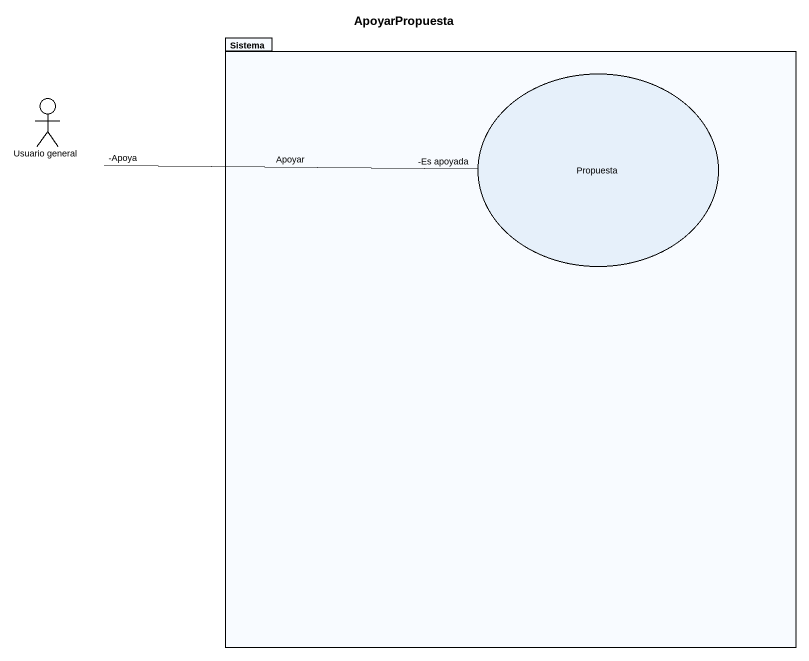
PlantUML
@startuml
title ApoyarPropuesta
package Sistema {
  usecase Propuesta
}
actor "Usuario general" as Usuario_general
Usuario_general "-Apoya" -right- "-Es apoyada" Propuesta : Apoyar
@enduml
